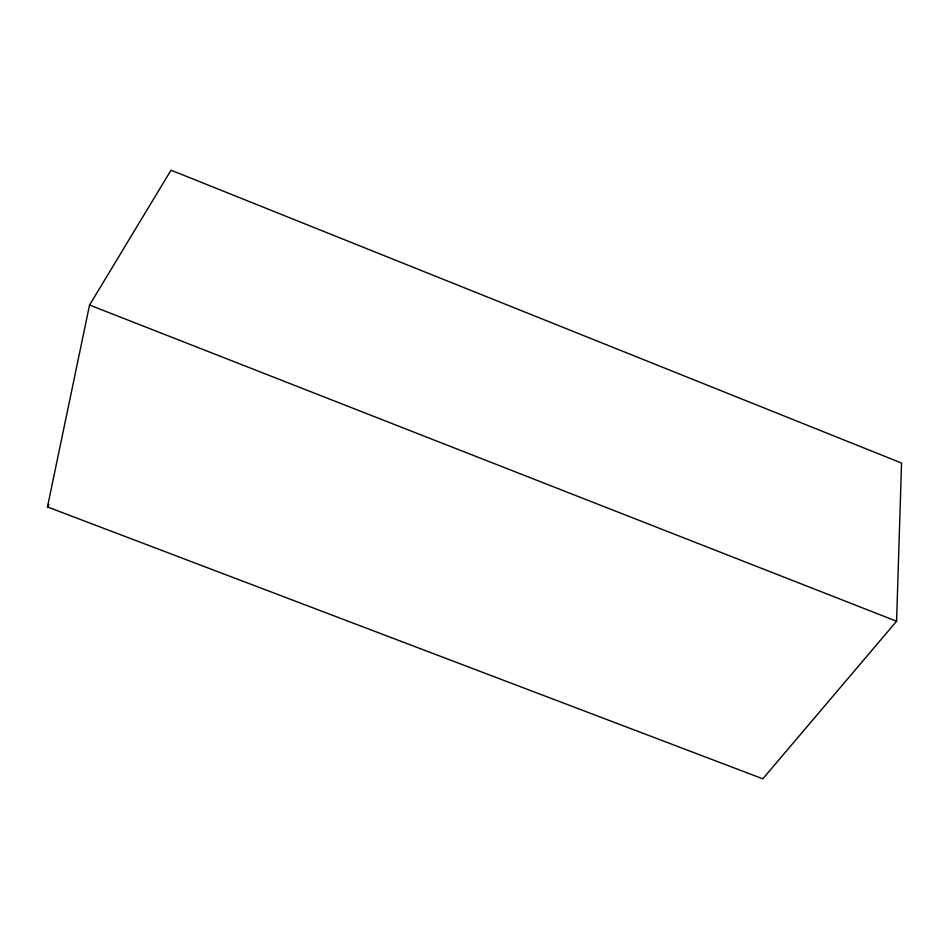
<?xml version="1.0" encoding="UTF-8"?>
<svg xmlns="http://www.w3.org/2000/svg" width="949" height="949" viewBox="0 0 949 949"><rect width="100%" height="100%" fill="white"/><g stroke="black" fill="none" stroke-linecap="round" stroke-linejoin="round"><path stroke-width="1.42" d="M896.58 621.239L901.55 463.053L171.034 170.191L89.55 305.032L47.45 506.944L762.806 778.809L896.58 621.239L89.55 305.032M47.45 506.944L48.885 504.358"/></g></svg>
